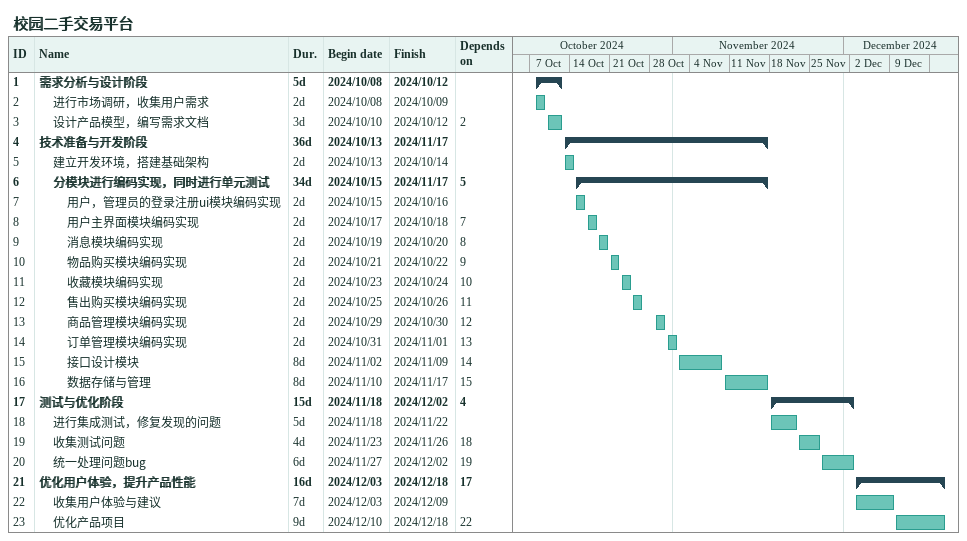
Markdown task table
校园二手交易平台

| ID | Level | Task | Duration | Start | Finish | Predecessors |
|---|---|---|---|---|---|---|
| 1 | 1 | **需求分析与设计阶段** | 5d | 2024-10-08 | 2024-10-12 |  |
| 2 | 2 | 进行市场调研，收集用户需求 | 2d | 2024-10-08 | 2024-10-09 |  |
| 3 | 2 | 设计产品模型，编写需求文档 | 3d | 2024-10-10 | 2024-10-12 | 2 |
| 4 | 1 | **技术准备与开发阶段** | 36d | 2024-10-13 | 2024-11-17 |  |
| 5 | 2 | 建立开发环境，搭建基础架构 | 2d | 2024-10-13 | 2024-10-14 |  |
| 6 | 2 | **分模块进行编码实现，同时进行单元测试** | 34d | 2024-10-15 | 2024-11-17 | 5 |
| 7 | 3 | 用户，管理员的登录注册ui模块编码实现 | 2d | 2024-10-15 | 2024-10-16 |  |
| 8 | 3 | 用户主界面模块编码实现 | 2d | 2024-10-17 | 2024-10-18 | 7 |
| 9 | 3 | 消息模块编码实现 | 2d | 2024-10-19 | 2024-10-20 | 8 |
| 10 | 3 | 物品购买模块编码实现 | 2d | 2024-10-21 | 2024-10-22 | 9 |
| 11 | 3 | 收藏模块编码实现 | 2d | 2024-10-23 | 2024-10-24 | 10 |
| 12 | 3 | 售出购买模块编码实现 | 2d | 2024-10-25 | 2024-10-26 | 11 |
| 13 | 3 | 商品管理模块编码实现 | 2d | 2024-10-29 | 2024-10-30 | 12 |
| 14 | 3 | 订单管理模块编码实现 | 2d | 2024-10-31 | 2024-11-01 | 13 |
| 15 | 3 | 接口设计模块 | 8d | 2024-11-02 | 2024-11-09 | 14 |
| 16 | 3 | 数据存储与管理 | 8d | 2024-11-10 | 2024-11-17 | 15 |
| 17 | 1 | **测试与优化阶段** | 15d | 2024-11-18 | 2024-12-02 | 4 |
| 18 | 2 | 进行集成测试，修复发现的问题 | 5d | 2024-11-18 | 2024-11-22 |  |
| 19 | 2 | 收集测试问题 | 4d | 2024-11-23 | 2024-11-26 | 18 |
| 20 | 2 | 统一处理问题bug | 6d | 2024-11-27 | 2024-12-02 | 19 |
| 21 | 1 | **优化用户体验，提升产品性能** | 16d | 2024-12-03 | 2024-12-18 | 17 |
| 22 | 2 | 收集用户体验与建议 | 7d | 2024-12-03 | 2024-12-09 |  |
| 23 | 2 | 优化产品项目 | 9d | 2024-12-10 | 2024-12-18 | 22 |
